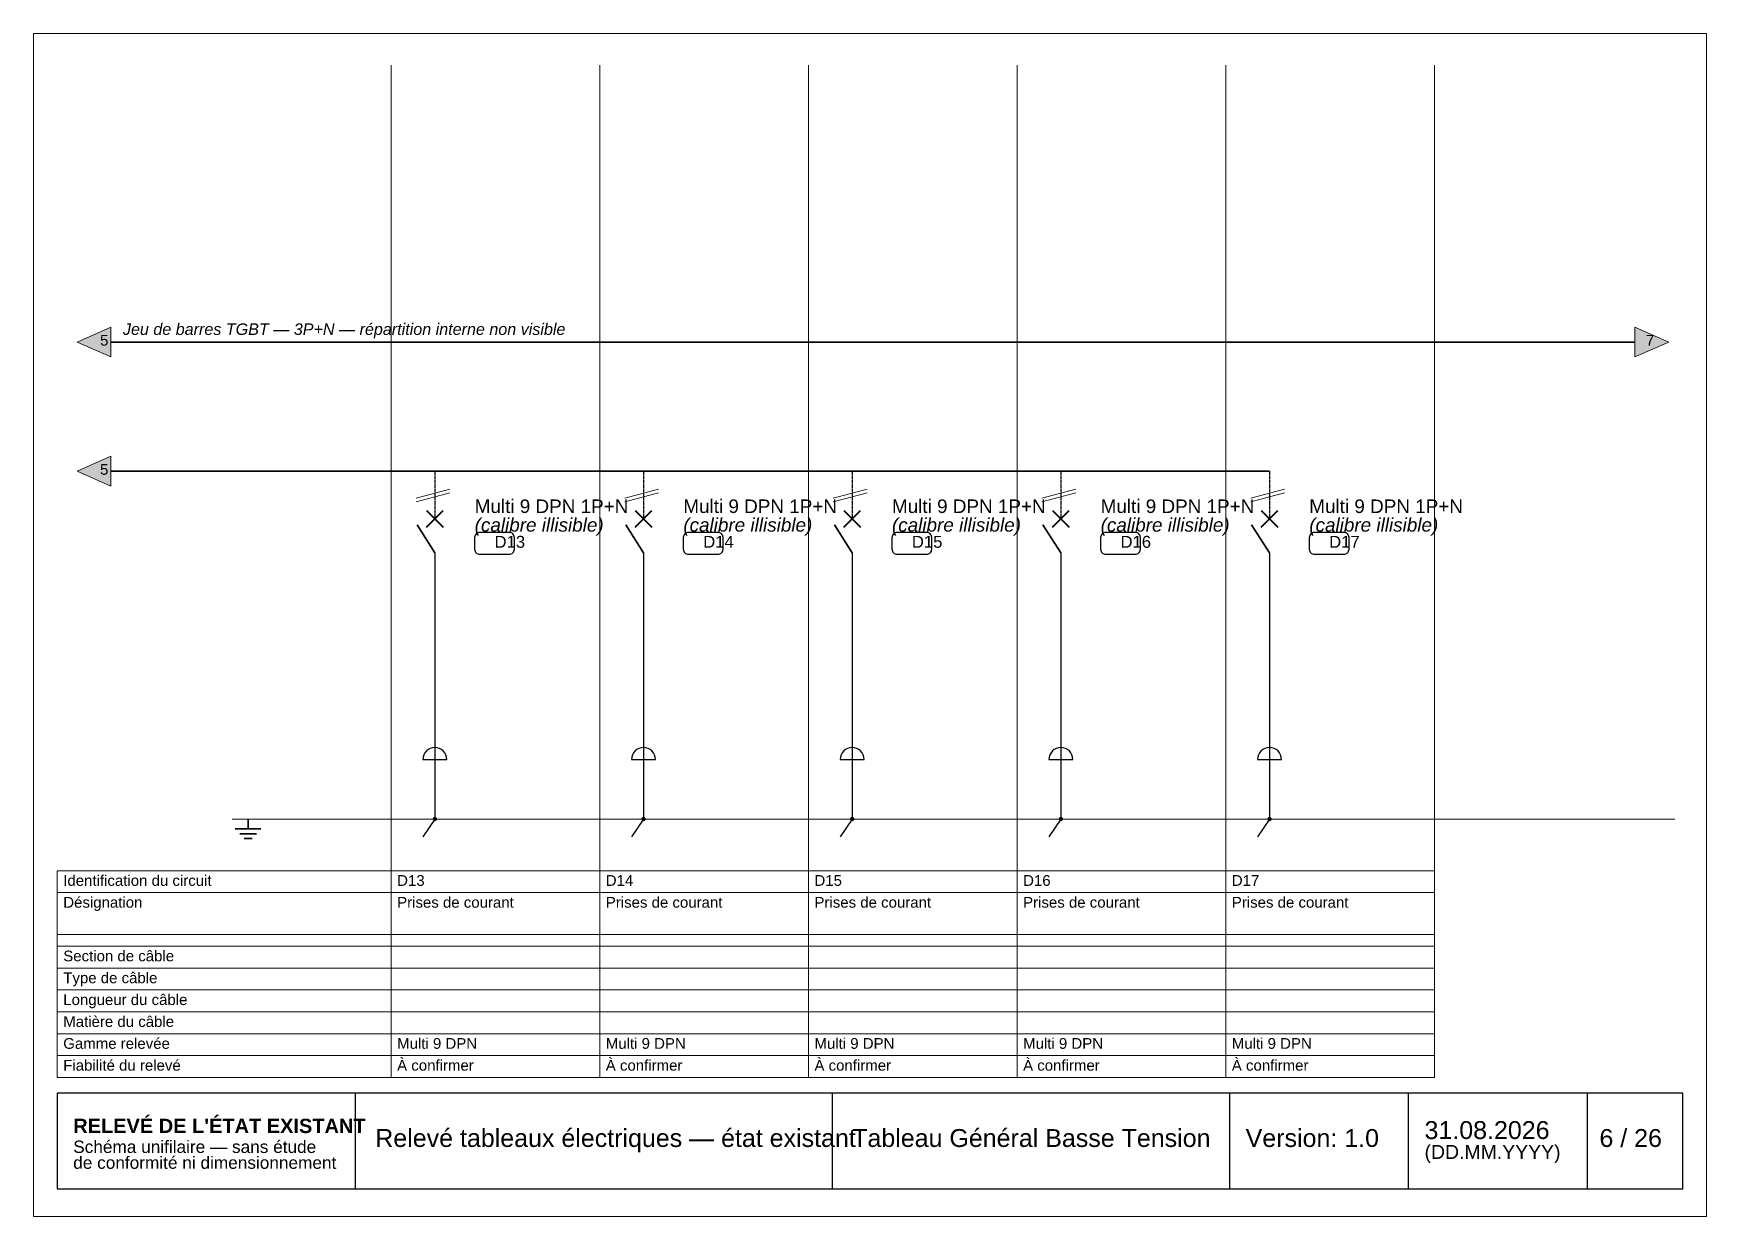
# Paper-space layout '06 - F06 TGBT (4-7)' of a CAD drawing. Header units: millimetres. Extents: x 0 to 297, y 0 to 210.
# The model-space entities are those that its viewports show. They can reach past a viewport. Long polylines and large blocks are cut down to what shows.
import ezdxf

# ---------------------------------------------------------------- set-up
doc = ezdxf.new("R2010")
doc.units = ezdxf.units.MM
doc.header["$LTSCALE"] = 0.5
doc.linetypes.add('DASHED', pattern=[1.524, 1.27, -0.254])
for name, color, linetype, lineweight, plot in [('RENVOIS_FOLIO', 5, 'Continuous', 0, False), ('SCHEMA', 7, 'Continuous', 0, False), ('SCHEMA_PROBABLE', 7, 'DASHED', 0, False), ('SYMBOLES', 7, 'Continuous', 0, False), ('TERRE', 3, 'Continuous', 0, False), ('TEXTE', 7, 'Continuous', 0, False), ('TEXTE_A_CONFIRMER', 1, 'Continuous', 0, False), ('TRAME', 253, 'Continuous', 0, False)]:
    doc.layers.add(name, color=color, linetype=linetype, lineweight=lineweight, plot=plot)
doc.styles.add('SCHEMA', font='arial.ttf')
doc.styles.add('SCHEMA_GRAS', font='arialbd.ttf')
doc.styles.add('SCHEMA_ITAL', font='ariali.ttf')

msp = doc.modelspace()

# ---------------------------------------------------------------- hatches: boundary and pattern name
at = {"layer": 'RENVOIS_FOLIO'}
for points in [[(330.76, -72.13), (324.76, -74.78), (330.76, -77.42)], [(601.3, -72.13), (607.3, -74.78), (601.3, -77.42)], [(330.76, -95.06), (324.76, -97.71), (330.76, -100.35)]]:
    msp.add_hatch(color=7, dxfattribs=at).paths.add_polyline_path(points)
at = {"layer": 'SCHEMA'}
h = msp.add_hatch(color=7, dxfattribs=at)
edge = h.paths.add_edge_path()
edge.add_arc((388.26, -159.44), 0.388, 0, 360)
h = msp.add_hatch(color=7, dxfattribs=at)
edge = h.paths.add_edge_path()
edge.add_arc((425.3, -159.44), 0.388, 0, 360)
h = msp.add_hatch(color=7, dxfattribs=at)
edge = h.paths.add_edge_path()
edge.add_arc((462.34, -159.44), 0.388, 0, 360)
h = msp.add_hatch(color=7, dxfattribs=at)
edge = h.paths.add_edge_path()
edge.add_arc((499.39, -159.44), 0.388, 0, 360)
h = msp.add_hatch(color=7, dxfattribs=at)
edge = h.paths.add_edge_path()
edge.add_arc((536.43, -159.44), 0.388, 0, 360)

# ---------------------------------------------------------------- linework, layer by layer
at = {"layer": 'RENVOIS_FOLIO'}
for points in [[(330.76, -72.13), (324.76, -74.78), (330.76, -77.42)], [(601.3, -72.13), (607.3, -74.78), (601.3, -77.42)], [(330.76, -95.06), (324.76, -97.71), (330.76, -100.35)]]:
    msp.add_lwpolyline(points, close=True, dxfattribs=at)
at = {"layer": 'SCHEMA', "lineweight": 35}
for p, q in [((330.76, -74.78), (601.3, -74.78)), ((330.76, -97.71), (536.43, -97.71)), ((385.09, -107.23), (388.26, -112.17)), ((422.13, -107.23), (425.3, -112.17)), ((459.17, -107.23), (462.34, -112.17)), ((496.21, -107.23), (499.39, -112.17)), ((533.25, -107.23), (536.43, -112.17)), ((355.1, -159.44), (355.1, -161.21)), ((352.81, -161.21), (357.39, -161.21)), ((353.62, -162.06), (356.58, -162.06)), ((354.39, -162.9), (355.81, -162.9))]:
    msp.add_line(p, q, dxfattribs=at)
at = {"layer": 'SCHEMA', "lineweight": 40}
for p, q in [((386.78, -107.66), (389.74, -104.69)), ((386.78, -104.69), (389.74, -107.66)), ((423.82, -107.66), (426.78, -104.69)), ((423.82, -104.69), (426.78, -107.66)), ((460.86, -107.66), (463.83, -104.69)), ((460.86, -104.69), (463.83, -107.66)), ((497.9, -107.66), (500.87, -104.69)), ((497.9, -104.69), (500.87, -107.66)), ((534.95, -107.66), (537.91, -104.69)), ((534.95, -104.69), (537.91, -107.66))]:
    msp.add_line(p, q, dxfattribs=at)
at = {"layer": 'SCHEMA', "lineweight": 30}
for p, q in [((388.26, -112.17), (388.26, -159.44)), ((425.3, -112.17), (425.3, -159.44)), ((462.34, -112.17), (462.34, -159.44)), ((499.39, -112.17), (499.39, -159.44)), ((536.43, -112.17), (536.43, -159.44)), ((386.14, -148.86), (390.38, -148.86)), ((423.19, -148.86), (427.42, -148.86)), ((460.23, -148.86), (464.46, -148.86)), ((497.27, -148.86), (501.5, -148.86)), ((534.31, -148.86), (538.54, -148.86)), ((388.26, -159.44), (386.14, -162.62)), ((425.3, -159.44), (423.19, -162.62)), ((462.34, -159.44), (460.23, -162.62)), ((499.39, -159.44), (497.27, -162.62)), ((536.43, -159.44), (534.31, -162.62))]:
    msp.add_line(p, q, dxfattribs=at)
for centre in [(388.26, -148.86), (425.3, -148.86), (462.34, -148.86), (499.39, -148.86), (536.43, -148.86)]:
    msp.add_arc(centre, 2.12, 0, 180, dxfattribs=at)
at = {"layer": 'SCHEMA_PROBABLE', "lineweight": 30}
for p, q in [((388.26, -97.71), (388.26, -106.17)), ((425.3, -97.71), (425.3, -106.17)), ((462.34, -97.71), (462.34, -106.17)), ((499.39, -97.71), (499.39, -106.17)), ((536.43, -97.71), (536.43, -106.17))]:
    msp.add_line(p, q, dxfattribs=at)
at = {"layer": 'SYMBOLES', "lineweight": 20}
for p, q in [((384.91, -102.47), (390.91, -100.88)), ((421.95, -102.47), (427.95, -100.88)), ((458.99, -102.47), (464.99, -100.88)), ((496.03, -102.47), (502.03, -100.88)), ((533.08, -102.47), (539.07, -100.88)), ((384.91, -103.14), (390.91, -101.55)), ((421.95, -103.14), (427.95, -101.55)), ((458.99, -103.14), (464.99, -101.55)), ((496.03, -103.14), (502.03, -101.55)), ((533.08, -103.14), (539.07, -101.55))]:
    msp.add_line(p, q, dxfattribs=at)
at = {"layer": 'SYMBOLES', "lineweight": 15}
for p, q in [((321.23, -168.62), (565.71, -168.62)), ((321.23, -205.31), (321.23, -168.62)), ((380.5, -205.31), (380.5, -168.62)), ((417.54, -205.31), (417.54, -168.62)), ((454.58, -205.31), (454.58, -168.62)), ((491.62, -205.31), (491.62, -168.62)), ((528.67, -205.31), (528.67, -168.62)), ((565.71, -205.31), (565.71, -168.62)), ((321.23, -172.5), (565.71, -172.5)), ((321.23, -179.91), (565.71, -179.91)), ((321.23, -182.02), (565.71, -182.02)), ((321.23, -185.9), (565.71, -185.9)), ((321.23, -189.78), (565.71, -189.78)), ((321.23, -193.66), (565.71, -193.66)), ((321.23, -197.54), (565.71, -197.54)), ((321.23, -201.43), (565.71, -201.43)), ((321.23, -205.31), (565.71, -205.31))]:
    msp.add_line(p, q, dxfattribs=at)
at = {"layer": 'SYMBOLES', "lineweight": 25}
for p, q in [((374.15, -225.06), (374.15, -208.13)), ((458.82, -225.06), (458.82, -208.13)), ((529.37, -225.06), (529.37, -208.13)), ((561.12, -225.06), (561.12, -208.13)), ((592.87, -225.06), (592.87, -208.13))]:
    msp.add_line(p, q, dxfattribs=at)
for points in [[(396.23, -112.45), (401.46, -112.45, 0.414214), (402.37, -111.54), (402.37, -109.49, 0.414214), (401.46, -108.57), (396.23, -108.57, 0.414214), (395.32, -109.49), (395.32, -111.54, 0.414214)], [(433.28, -112.45), (438.5, -112.45, 0.414214), (439.42, -111.54), (439.42, -109.49, 0.414214), (438.5, -108.57), (433.28, -108.57, 0.414214), (432.36, -109.49), (432.36, -111.54, 0.414214)], [(470.32, -112.45), (475.54, -112.45, 0.414214), (476.46, -111.54), (476.46, -109.49, 0.414214), (475.54, -108.57), (470.32, -108.57, 0.414214), (469.4, -109.49), (469.4, -111.54, 0.414214)], [(507.36, -112.45), (512.58, -112.45, 0.414214), (513.5, -111.54), (513.5, -109.49, 0.414214), (512.58, -108.57), (507.36, -108.57, 0.414214), (506.44, -109.49), (506.44, -111.54, 0.414214)], [(544.4, -112.45), (549.62, -112.45, 0.414214), (550.54, -111.54), (550.54, -109.49, 0.414214), (549.62, -108.57), (544.4, -108.57, 0.414214), (543.48, -109.49), (543.48, -111.54, 0.414214)]]:
    msp.add_lwpolyline(points, format="xyb", close=True, dxfattribs=at)
msp.add_lwpolyline([(321.23, -225.06), (609.77, -225.06), (609.77, -208.13), (321.23, -208.13)], close=True, dxfattribs=at)
at = {"layer": 'TERRE', "color": 3}
msp.add_line((352.28, -159.44), (608.36, -159.44), dxfattribs=at)
at = {"layer": 'TERRE', "color": 2, "linetype": 'DASHED'}
msp.add_line((353.69, -159.44), (608.36, -159.44), dxfattribs=at)
at = {"layer": 'TRAME'}
for p, q in [((380.5, -205.31), (380.5, -25.64)), ((417.54, -205.31), (417.54, -25.64)), ((454.58, -205.31), (454.58, -25.64)), ((491.62, -205.31), (491.62, -25.64)), ((528.67, -205.31), (528.67, -25.64)), ((565.71, -205.31), (565.71, -25.64))]:
    msp.add_line(p, q, dxfattribs=at)

# ---------------------------------------------------------------- texts
at = {"layer": 'TEXTE'}
for s, height, style, p in [('5', 1.91, 'SCHEMA', (328.82, -75.41)), ('Jeu de barres TGBT — 3P+N — répartition interne non visible', 2.0461, 'SCHEMA_ITAL', (332.88, -73.51)), ('7', 1.91, 'SCHEMA', (603.24, -75.41)), ('5', 1.91, 'SCHEMA', (328.82, -98.34)), ('Multi 9 DPN 1P+N', 2.3989, 'SCHEMA', (395.32, -105.12)), ('Multi 9 DPN 1P+N', 2.3989, 'SCHEMA', (432.36, -105.12)), ('Multi 9 DPN 1P+N', 2.3989, 'SCHEMA', (469.4, -105.12)), ('Multi 9 DPN 1P+N', 2.3989, 'SCHEMA', (506.44, -105.12)), ('Multi 9 DPN 1P+N', 2.3989, 'SCHEMA', (543.48, -105.12)), ('D13', 2.117, 'SCHEMA', (398.85, -111.29)), ('D14', 2.117, 'SCHEMA', (435.89, -111.29)), ('D15', 2.117, 'SCHEMA', (472.93, -111.29)), ('D16', 2.117, 'SCHEMA', (509.97, -111.29)), ('D17', 2.117, 'SCHEMA', (547.01, -111.29)), ('Identification du circuit', 1.905, 'SCHEMA', (322.29, -171.3)), ('D13', 1.905, 'SCHEMA', (381.56, -171.3)), ('D14', 1.905, 'SCHEMA', (418.6, -171.3)), ('D15', 1.905, 'SCHEMA', (455.64, -171.3)), ('D16', 1.905, 'SCHEMA', (492.68, -171.3)), ('D17', 1.905, 'SCHEMA', (529.73, -171.3)), ('Désignation', 1.905, 'SCHEMA', (322.29, -175.18)), ('Prises de courant', 1.905, 'SCHEMA', (381.56, -175.18)), ('Prises de courant', 1.905, 'SCHEMA', (418.6, -175.18)), ('Prises de courant', 1.905, 'SCHEMA', (455.64, -175.18)), ('Prises de courant', 1.905, 'SCHEMA', (492.68, -175.18)), ('Prises de courant', 1.905, 'SCHEMA', (529.73, -175.18)), ('Section de câble', 1.905, 'SCHEMA', (322.29, -184.7)), ('Type de câble', 1.905, 'SCHEMA', (322.29, -188.58)), ('Longueur du câble', 1.905, 'SCHEMA', (322.29, -192.46)), ('Matière du câble', 1.905, 'SCHEMA', (322.29, -196.34)), ('Gamme relevée', 1.905, 'SCHEMA', (322.29, -200.23)), ('Multi 9 DPN', 1.905, 'SCHEMA', (381.56, -200.23)), ('Multi 9 DPN', 1.905, 'SCHEMA', (418.6, -200.23)), ('Multi 9 DPN', 1.905, 'SCHEMA', (455.64, -200.23)), ('Multi 9 DPN', 1.905, 'SCHEMA', (492.68, -200.23)), ('Multi 9 DPN', 1.905, 'SCHEMA', (529.73, -200.23)), ('Fiabilité du relevé', 1.905, 'SCHEMA', (322.29, -204.11)), ("RELEVÉ DE L'ÉTAT EXISTANT", 2.54, 'SCHEMA_GRAS', (324.06, -215.18)), ('31.08.2026', 3.175, 'SCHEMA', (563.94, -216.24)), ('Schéma unifilaire — sans étude', 2.1872, 'SCHEMA', (324.06, -218.71)), ('Relevé tableaux électriques — état existant', 3.175, 'SCHEMA', (377.68, -217.65)), ('Tableau Général Basse Tension', 3.175, 'SCHEMA', (462.34, -217.65)), ('Version: 1.0', 3.175, 'SCHEMA', (532.19, -217.65)), ('6 / 26', 3.175, 'SCHEMA', (594.99, -217.65)), ('de conformité ni dimensionnement', 2.1872, 'SCHEMA', (324.06, -221.53)), ('(DD.MM.YYYY)', 2.4694, 'SCHEMA', (563.94, -219.77))]:
    msp.add_text(s, height=height, dxfattribs=dict(at, style=style)).set_placement(p)
at = {"layer": 'TEXTE_A_CONFIRMER'}
for s, height, style, p in [('(calibre illisible)', 2.3989, 'SCHEMA_ITAL', (395.32, -108.43)), ('(calibre illisible)', 2.3989, 'SCHEMA_ITAL', (432.36, -108.43)), ('(calibre illisible)', 2.3989, 'SCHEMA_ITAL', (469.4, -108.43)), ('(calibre illisible)', 2.3989, 'SCHEMA_ITAL', (506.44, -108.43)), ('(calibre illisible)', 2.3989, 'SCHEMA_ITAL', (543.48, -108.43)), ('À confirmer', 1.905, 'SCHEMA', (381.56, -204.11)), ('À confirmer', 1.905, 'SCHEMA', (418.6, -204.11)), ('À confirmer', 1.905, 'SCHEMA', (455.64, -204.11)), ('À confirmer', 1.905, 'SCHEMA', (492.68, -204.11)), ('À confirmer', 1.905, 'SCHEMA', (529.73, -204.11))]:
    msp.add_text(s, height=height, dxfattribs=dict(at, style=style)).set_placement(p)

psp = doc.layouts.new('06 - F06 TGBT (4-7)')

# ---------------------------------------------------------------- viewports
at = {"layer": ''}
psp.add_viewport(center=(148.5, 105), size=(297, 210), view_center_point=(465.5, -125), view_height=210, dxfattribs=at)

doc.saveas('drawing.dxf')
